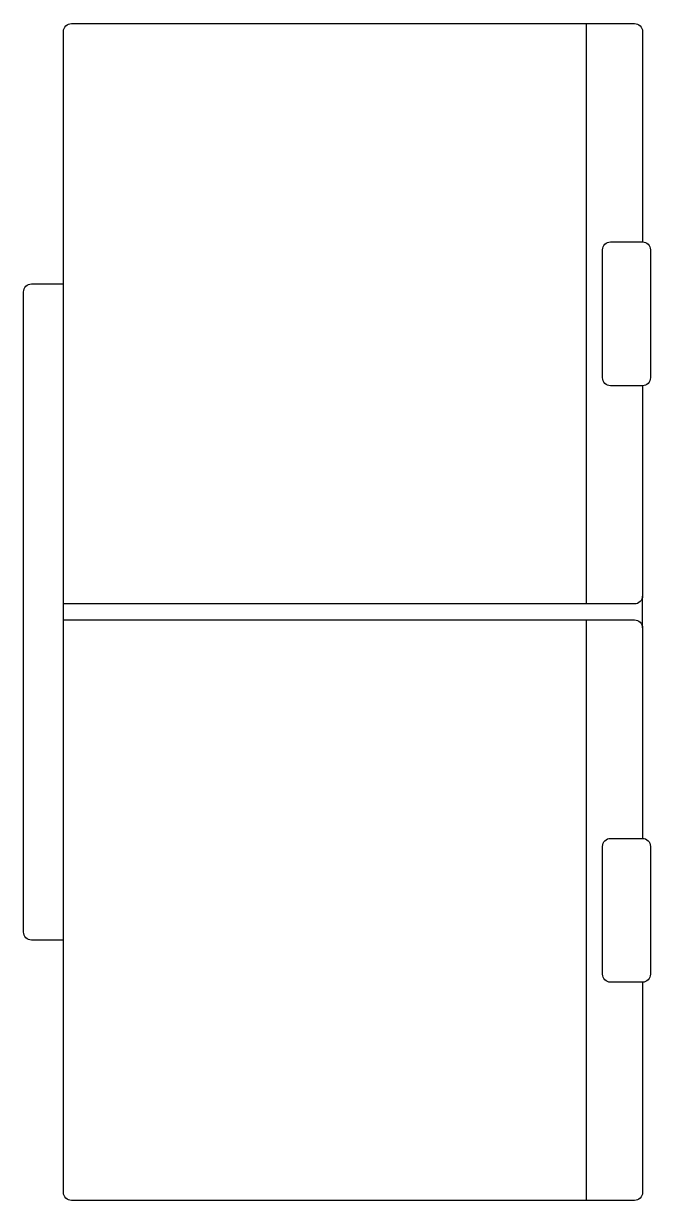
# Model space of a CAD drawing. Header units: millimetres. Extents: x -3070.17 to -3069.39, y 2846.44 to 2847.91.
import ezdxf

# ---------------------------------------------------------------- set-up
doc = ezdxf.new("R2010")
doc.units = ezdxf.units.MM
doc.header["$LTSCALE"] = 10
doc.layers.add('cozinha_freezers', color=2, linetype='Continuous')

msp = doc.modelspace()

# ---------------------------------------------------------------- linework, layer by layer
at = {"layer": 'cozinha_freezers', "color": 1}
for p, q in [((-3069.4679, 2847.1861), (-3069.4679, 2847.9126)), ((-3069.4679, 2846.4396), (-3069.4679, 2847.1661))]:
    msp.add_line(p, q, dxfattribs=at)
at = {"layer": 'cozinha_freezers'}
msp.add_line((-3069.3979, 2847.1561), (-3069.3979, 2847.1961), dxfattribs=at)
for points in [[(-3069.3979, 2846.7128), (-3069.3979, 2846.4496, -0.414214), (-3069.4079, 2846.4396), (-3070.1129, 2846.4396, -0.414214), (-3070.1229, 2846.4496), (-3070.1229, 2847.9026, -0.414214), (-3070.1129, 2847.9126), (-3069.4079, 2847.9126, -0.414214), (-3069.3979, 2847.9026), (-3069.3979, 2847.6393)], [(-3070.1229, 2846.7655), (-3070.1629, 2846.7655, -0.414214), (-3070.1729, 2846.7755), (-3070.1729, 2847.5767, -0.414214), (-3070.1629, 2847.5867), (-3070.1229, 2847.5867)], [(-3069.3979, 2847.4593), (-3069.3979, 2847.1961, -0.414214), (-3069.4079, 2847.1861), (-3070.1229, 2847.1861)], [(-3070.1229, 2847.1661), (-3069.4079, 2847.1661, -0.414214), (-3069.3979, 2847.1561), (-3069.3979, 2846.8928)]]:
    msp.add_lwpolyline(points, format="xyb", dxfattribs=at)
for points in [[(-3069.3879, 2847.4693, -0.414214), (-3069.3979, 2847.4593), (-3069.4379, 2847.4593, -0.414214), (-3069.4479, 2847.4693), (-3069.4479, 2847.6293, -0.414214), (-3069.4379, 2847.6393), (-3069.3979, 2847.6393, -0.414214), (-3069.3879, 2847.6293)], [(-3069.3879, 2846.7228, -0.414214), (-3069.3979, 2846.7128), (-3069.4379, 2846.7128, -0.414214), (-3069.4479, 2846.7228), (-3069.4479, 2846.8828, -0.414214), (-3069.4379, 2846.8928), (-3069.3979, 2846.8928, -0.414214), (-3069.3879, 2846.8828)]]:
    msp.add_lwpolyline(points, format="xyb", close=True, dxfattribs=at)

doc.saveas('drawing.dxf')
